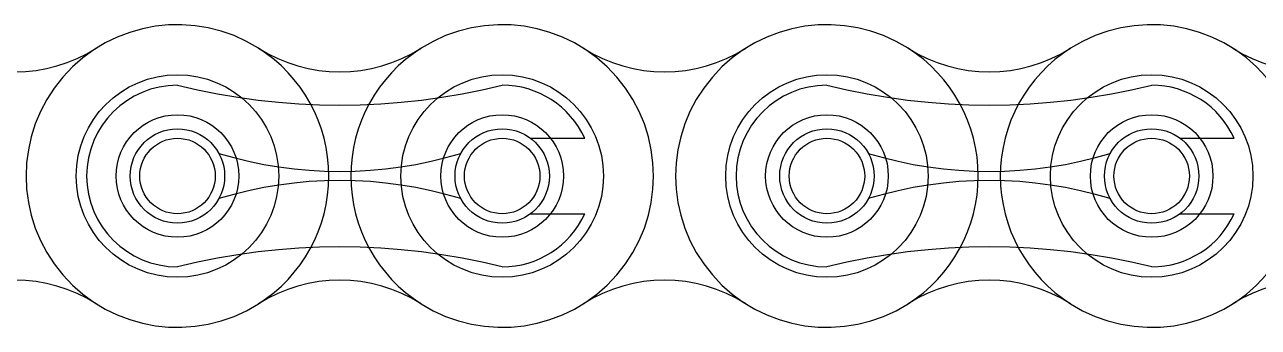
# Model space of a CAD drawing. Header units: metres. Extents: x 0 to 21025, y 0 to 14850.
# Drawn here: x 2302.36 to 2350.6, y 13249.6 to 13261.44 of the extents above; entities that cross this region are included whole.
import ezdxf

# ---------------------------------------------------------------- set-up
doc = ezdxf.new("R2010")
doc.units = ezdxf.units.M
doc.header["$LTSCALE"] = 25
doc.linetypes.add('HIDDEN2', pattern=[4.7625, 3.175, -1.5875])
doc.layers.add('ST1', color=7, linetype='HIDDEN2')

msp = doc.modelspace()

# ---------------------------------------------------------------- linework, layer by layer
at = {"layer": 'ST1'}
for p, q in [((2322.138, 13256.997), (2324.261, 13256.997)), ((2347.538, 13256.997), (2349.661, 13256.997)), ((2322.138, 13254.045), (2324.261, 13254.045)), ((2347.538, 13254.045), (2349.661, 13254.045))]:
    msp.add_line(p, q, dxfattribs=at)
for centre, radius in [((2308.331, 13255.521), 3.96), ((2321.031, 13255.521), 3.96), ((2333.731, 13255.521), 3.96), ((2346.431, 13255.521), 3.96), ((2308.331, 13255.521), 2.398), ((2321.031, 13255.521), 2.398), ((2333.731, 13255.521), 2.398), ((2346.431, 13255.521), 2.398), ((2308.331, 13255.521), 1.845), ((2321.031, 13255.521), 1.845), ((2333.731, 13255.521), 1.845), ((2346.431, 13255.521), 1.845), ((2308.331, 13255.521), 1.476), ((2321.031, 13255.521), 1.476), ((2333.731, 13255.521), 1.476), ((2346.431, 13255.521), 1.476)]:
    msp.add_circle(centre, radius, dxfattribs=at)
for centre, radius, start, end in [((2308.331, 13255.521), 5.92, 57.5667, 302.4333), ((2321.031, 13255.521), 5.92, 237.5667, 122.4333), ((2333.731, 13255.521), 5.92, 57.5667, 302.4333), ((2346.431, 13255.521), 5.92, 237.5667, 122.4333), ((2301.981, 13265.514), 5.92, 237.5667, 302.4333), ((2314.681, 13265.514), 5.92, 237.5667, 302.4333), ((2308.331, 13255.521), 5.92, 302.4332, 57.5668), ((2321.031, 13255.521), 5.92, 122.4332, 237.5668), ((2327.381, 13265.514), 5.92, 237.5667, 302.4333), ((2340.081, 13265.514), 5.92, 237.5667, 302.4333), ((2333.731, 13255.521), 5.92, 302.4332, 57.5668), ((2346.431, 13255.521), 5.92, 122.4332, 237.5668), ((2352.781, 13265.514), 5.92, 237.5667, 302.4333), ((2308.331, 13255.521), 3.552, 90, 270), ((2314.681, 13284.618), 26.322, 256.0401, 283.9599), ((2321.031, 13255.521), 3.552, 24.5534, 90), ((2333.731, 13255.521), 3.552, 90, 270), ((2340.081, 13284.618), 26.322, 256.0401, 283.9599), ((2346.431, 13255.521), 3.552, 24.5534, 90), ((2314.681, 13271.874), 16.175, 252.993, 287.007), ((2340.081, 13271.874), 16.175, 252.993, 287.007), ((2314.681, 13239.169), 16.175, 72.993, 107.007), ((2340.081, 13239.169), 16.175, 72.993, 107.007), ((2321.031, 13255.521), 3.552, 270, 335.4466), ((2346.431, 13255.521), 3.552, 270, 335.4466), ((2314.681, 13226.424), 26.322, 76.0401, 103.9599), ((2340.081, 13226.424), 26.322, 76.0401, 103.9599), ((2301.981, 13245.528), 5.92, 57.5667, 122.4333), ((2314.681, 13245.528), 5.92, 57.5667, 122.4333), ((2327.381, 13245.528), 5.92, 57.5667, 122.4333), ((2340.081, 13245.528), 5.92, 57.5667, 122.4333), ((2352.781, 13245.528), 5.92, 57.5667, 122.4333)]:
    msp.add_arc(centre, radius, start, end, dxfattribs=at)

doc.saveas('drawing.dxf')
